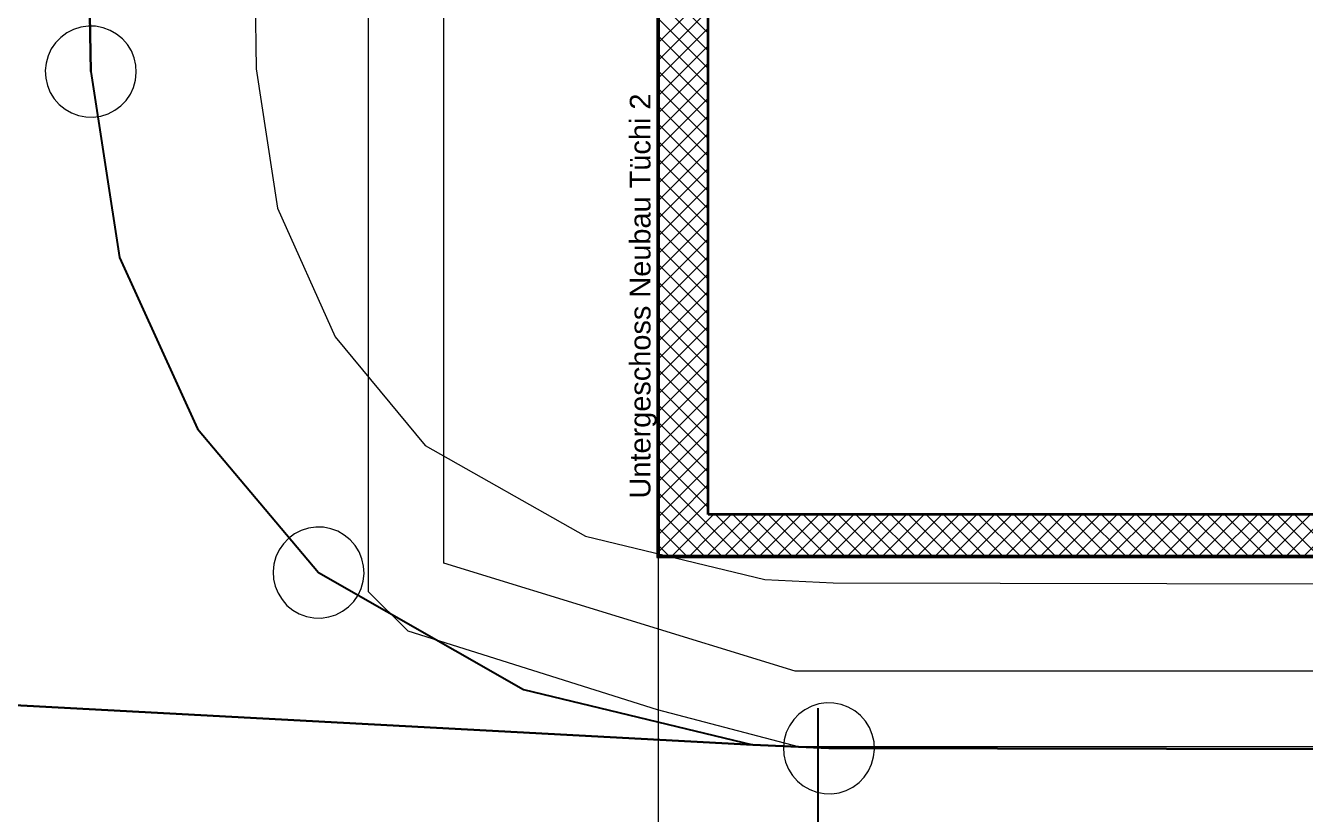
# Model space of a CAD drawing. Extents: x -1 to 1342, y -35 to 723.
# Drawn here: x 83.5 to 238.2, y 88.8 to 184.1 of the extents above; entities that cross this region are included whole.
import ezdxf
from ezdxf.lldxf.tags import DXFTag

# ---------------------------------------------------------------- set-up
doc = ezdxf.new("R2010")
doc.units = 0
doc.layers.get('0').update_dxf_attribs({"lineweight": 18})
for name, color, linetype, lineweight in [('-1._UG_2_005 Situation', 7, 'Continuous', 18), ('-1._UG_3_000-2 Kataster Parzellenpunkte', 7, 'Continuous', 25), ('-1._UG_3_000-3 Kataster Parzellengrenzen', 7, 'Continuous', 25), ('-1._UG_3_010 Aussenwände Bauteilschraffuren Neu', 7, 'Continuous', 25), ('-1._UG_3_010 Aussenwände Neu', 7, 'Continuous', 25), ('-1._UG_3_035 Decken Neu', 7, 'Continuous', 25), ('-1._UG_3_200 Schnittlinien', 7, 'Continuous', 25)]:
    doc.layers.add(name, color=color, linetype=linetype, lineweight=lineweight)
for name, color, linetype, lineweight, true_color in [('S_T_Text_Grundleitungen', 2, 'Continuous', 18, 0xffff00), ('X_Geometrie', 3, 'Continuous', 18, 0x00ff00), ('X_Mass', 7, 'Continuous', 18, 0x0080ff)]:
    doc.layers.add(name, color=color, linetype=linetype, lineweight=lineweight, true_color=true_color)
doc.styles.get("Standard").update_dxf_attribs({"font": 'arial.ttf'})
tags = doc.linetypes.add('Strich 1_0.5mm', pattern=[0.0055, 0.005, -0.0005]).pattern_tags.tags
tags[6:7] = [DXFTag(74, 4), DXFTag(75, 0), DXFTag(340, '0'), DXFTag(46, 1.0), DXFTag(50, 0.0), DXFTag(44, 0.0), DXFTag(45, 0.0)]
tags[4:5] = [DXFTag(74, 4), DXFTag(75, 0), DXFTag(340, '0'), DXFTag(46, 1.0), DXFTag(50, 0.0), DXFTag(44, 0.0), DXFTag(45, 0.0)]
tags = doc.linetypes.add('Strich 3_1mm Kanten', pattern=[0.004, 0.003, -0.001]).pattern_tags.tags
tags[6:7] = [DXFTag(74, 4), DXFTag(75, 0), DXFTag(340, '0'), DXFTag(46, 1.0), DXFTag(50, 0.0), DXFTag(44, 0.0), DXFTag(45, 0.0)]
tags[4:5] = [DXFTag(74, 4), DXFTag(75, 0), DXFTag(340, '0'), DXFTag(46, 1.0), DXFTag(50, 0.0), DXFTag(44, 0.0), DXFTag(45, 0.0)]
tags = doc.linetypes.add('STRICHLINIE2', pattern=[9.525, 6.35, -3.175]).pattern_tags.tags
tags[6:7] = [DXFTag(74, 4), DXFTag(75, 0), DXFTag(340, '0'), DXFTag(46, 0.0), DXFTag(50, 0.0), DXFTag(44, 0.0), DXFTag(45, 0.0)]
tags[4:5] = [DXFTag(74, 4), DXFTag(75, 0), DXFTag(340, '0'), DXFTag(46, 0.0), DXFTag(50, 0.0), DXFTag(44, 0.0), DXFTag(45, 0.0)]
tags = doc.linetypes.add('Strichpunkt 3_1_1mm Achsen', pattern=[0.005, 0.003, -0.001, 0, -0.001]).pattern_tags.tags
tags[10:11] = [DXFTag(74, 4), DXFTag(75, 0), DXFTag(340, '0'), DXFTag(46, 1.0), DXFTag(50, 0.0), DXFTag(44, 0.0), DXFTag(45, 0.0)]
tags[8:9] = [DXFTag(74, 4), DXFTag(75, 0), DXFTag(340, '0'), DXFTag(46, 1.0), DXFTag(50, 0.0), DXFTag(44, 0.0), DXFTag(45, 0.0)]
tags[6:7] = [DXFTag(74, 4), DXFTag(75, 0), DXFTag(340, '0'), DXFTag(46, 1.0), DXFTag(50, 0.0), DXFTag(44, 0.0), DXFTag(45, 0.0)]
tags[4:5] = [DXFTag(74, 4), DXFTag(75, 0), DXFTag(340, '0'), DXFTag(46, 1.0), DXFTag(50, 0.0), DXFTag(44, 0.0), DXFTag(45, 0.0)]
tags = doc.linetypes.add('Strichpunkt 6_2_2mm Schnitt', pattern=[0.5, 0.3, -0.1, 0, -0.1]).pattern_tags.tags
tags[10:11] = [DXFTag(74, 4), DXFTag(75, 0), DXFTag(340, '0'), DXFTag(46, 1.0), DXFTag(50, 0.0), DXFTag(44, 0.0), DXFTag(45, 0.0)]
tags[8:9] = [DXFTag(74, 4), DXFTag(75, 0), DXFTag(340, '0'), DXFTag(46, 1.0), DXFTag(50, 0.0), DXFTag(44, 0.0), DXFTag(45, 0.0)]
tags[6:7] = [DXFTag(74, 4), DXFTag(75, 0), DXFTag(340, '0'), DXFTag(46, 1.0), DXFTag(50, 0.0), DXFTag(44, 0.0), DXFTag(45, 0.0)]
tags[4:5] = [DXFTag(74, 4), DXFTag(75, 0), DXFTag(340, '0'), DXFTag(46, 1.0), DXFTag(50, 0.0), DXFTag(44, 0.0), DXFTag(45, 0.0)]

# ---------------------------------------------------------------- blocks, each defined once
blk = doc.blocks.new('Polylinie-A0SKLQINLL', base_point=(159.84, 119.83))
at = {"color": 0, "linetype": 'ByBlock', "lineweight": -2, "ltscale": 0.36}
for p, q in [((159.84, 393.03), (159.84, 119.83)), ((159.84, 119.83), (657.14, 119.83))]:
    blk.add_line(p, q, dxfattribs=at)
blk = doc.blocks.new('Blockreferenz-A0SKLQITLL', base_point=(106.71, 115.33))
at = {"color": 0, "linetype": 'ByBlock', "lineweight": -2, "ltscale": 130000}
for p, q in [((106.71, 484), (111.42, 178.85)), ((111.42, 178.85), (114, 162.02)), ((114, 162.02), (120.96, 146.48)), ((120.96, 146.48), (131.81, 133.35)), ((131.81, 133.35), (151.21, 122.41)), ((151.21, 122.41), (172.86, 117.18)), ((172.86, 117.18), (181.14, 116.78)), ((181.14, 116.78), (932.6, 115.33))]:
    blk.add_line(p, q, dxfattribs=at)
blk = doc.blocks.new('Polylinie-A0SKLQLFLL', base_point=(124.96, 97.02))
at = {"color": 0, "linetype": 'ByBlock', "lineweight": -2, "ltscale": 0.18}
for p, q in [((124.96, 501.74), (124.96, 115.72)), ((134.08, 119.14), (134.04, 492.66)), ((176.54, 106.1), (134.08, 119.14)), ((124.96, 115.72), (129.72, 110.96)), ((129.72, 110.96), (159.88, 101.46)), ((755.23, 106.1), (176.54, 106.1)), ((159.88, 101.46), (176.9, 97.02)), ((176.9, 97.02), (752.81, 97.02))]:
    blk.add_line(p, q, dxfattribs=at)
blk = doc.blocks.new('Maß-A0SKLQPRLL', base_point=(159.85, 77.93))
at = {"color": 0, "linetype": 'ByBlock', "lineweight": -2, "ltscale": 0.18}
blk.add_line((160.04, 77.93), (160.04, 120.03), dxfattribs=at)
blk = doc.blocks.new('Referenz-A0SKLQRXLL', base_point=(5, 5))
at = {"layer": '-1._UG_3_000-2 Kataster Parzellenpunkte', "color": 0, "linetype": 'Continuous', "lineweight": 13, "ltscale": 16.9}
for p, q in [((87.79, 182.66), (87.16, 182)), ((88.52, 183.2), (87.79, 182.66)), ((89.33, 183.61), (88.52, 183.2)), ((90.2, 183.89), (89.33, 183.61)), ((91.1, 184.02), (90.2, 183.89)), ((92, 184), (91.1, 184.02)), ((92.9, 183.82), (92, 184)), ((93.75, 183.51), (92.9, 183.82)), ((94.54, 183.06), (93.75, 183.51)), ((95.24, 182.48), (94.54, 183.06)), ((86.65, 181.26), (86.26, 180.43)), ((87.16, 182), (86.65, 181.26)), ((95.84, 181.8), (95.24, 182.48)), ((96.32, 181.03), (95.84, 181.8)), ((96.66, 180.19), (96.32, 181.03)), ((86.02, 179.56), (85.92, 178.65)), ((86.26, 180.43), (86.02, 179.56)), ((96.87, 179.3), (96.66, 180.19)), ((85.92, 178.65), (85.98, 177.75)), ((96.82, 177.49), (96.92, 178.4)), ((96.92, 178.4), (96.87, 179.3)), ((85.98, 177.75), (86.18, 176.86)), ((86.18, 176.86), (86.52, 176.02)), ((96.2, 175.8), (96.58, 176.62)), ((96.58, 176.62), (96.82, 177.49)), ((86.52, 176.02), (87, 175.25)), ((87, 175.25), (87.6, 174.57)), ((95.05, 174.39), (95.68, 175.05)), ((95.68, 175.05), (96.2, 175.8)), ((87.6, 174.57), (88.31, 173.99)), ((88.31, 173.99), (89.1, 173.54)), ((89.1, 173.54), (89.95, 173.23)), ((89.95, 173.23), (90.84, 173.06)), ((92.65, 173.16), (93.51, 173.44)), ((93.51, 173.44), (94.32, 173.85)), ((94.32, 173.85), (95.05, 174.39)), ((90.84, 173.06), (91.75, 173.04)), ((91.75, 173.04), (92.65, 173.16)), ((116.05, 122.69), (115.32, 122.14)), ((116.86, 123.1), (116.05, 122.69)), ((117.72, 123.37), (116.86, 123.1)), ((118.62, 123.5), (117.72, 123.37)), ((119.53, 123.48), (118.62, 123.5)), ((120.42, 123.31), (119.53, 123.48)), ((121.27, 123), (120.42, 123.31)), ((122.06, 122.54), (121.27, 123)), ((122.76, 121.97), (122.06, 122.54)), ((114.17, 120.74), (113.79, 119.92)), ((114.69, 121.49), (114.17, 120.74)), ((115.32, 122.14), (114.69, 121.49)), ((123.36, 121.29), (122.76, 121.97)), ((123.84, 120.52), (123.36, 121.29)), ((113.79, 119.92), (113.54, 119.04)), ((124.19, 119.68), (123.84, 120.52)), ((124.39, 118.79), (124.19, 119.68)), ((113.54, 119.04), (113.45, 118.14)), ((113.45, 118.14), (113.5, 117.23)), ((124.35, 116.98), (124.44, 117.88)), ((124.44, 117.88), (124.39, 118.79)), ((113.5, 117.23), (113.7, 116.35)), ((113.7, 116.35), (114.05, 115.51)), ((123.72, 115.28), (124.1, 116.1)), ((124.1, 116.1), (124.35, 116.98)), ((114.05, 115.51), (114.53, 114.74)), ((114.53, 114.74), (115.13, 114.05)), ((122.58, 113.88), (123.21, 114.53)), ((123.21, 114.53), (123.72, 115.28)), ((115.13, 114.05), (115.83, 113.48)), ((115.83, 113.48), (116.62, 113.03)), ((116.62, 113.03), (117.47, 112.71)), ((120.17, 112.65), (121.04, 112.92)), ((121.04, 112.92), (121.85, 113.34)), ((121.85, 113.34), (122.58, 113.88)), ((117.47, 112.71), (118.36, 112.54)), ((118.36, 112.54), (119.27, 112.52)), ((119.27, 112.52), (120.17, 112.65)), ((179.41, 102.14), (178.54, 101.86)), ((180.31, 102.27), (179.41, 102.14)), ((181.21, 102.25), (180.31, 102.27)), ((182.11, 102.08), (181.21, 102.25)), ((177, 100.91), (176.37, 100.26)), ((177.73, 101.45), (177, 100.91)), ((178.54, 101.86), (177.73, 101.45)), ((182.96, 101.76), (182.11, 102.08)), ((183.75, 101.31), (182.96, 101.76)), ((184.45, 100.74), (183.75, 101.31)), ((185.05, 100.05), (184.45, 100.74)), ((175.86, 99.51), (175.47, 98.68)), ((176.37, 100.26), (175.86, 99.51)), ((185.53, 99.28), (185.05, 100.05)), ((185.87, 98.44), (185.53, 99.28)), ((175.23, 97.81), (175.13, 96.91)), ((175.47, 98.68), (175.23, 97.81)), ((186.08, 97.56), (185.87, 98.44)), ((186.13, 96.65), (186.08, 97.56)), ((175.13, 96.91), (175.19, 96)), ((175.19, 96), (175.39, 95.11)), ((186.03, 95.75), (186.13, 96.65)), ((175.39, 95.11), (175.73, 94.27)), ((185.41, 94.05), (185.79, 94.87)), ((185.79, 94.87), (186.03, 95.75)), ((175.73, 94.27), (176.21, 93.5)), ((176.21, 93.5), (176.81, 92.82)), ((176.81, 92.82), (177.52, 92.24)), ((184.26, 92.64), (184.89, 93.3)), ((184.89, 93.3), (185.41, 94.05)), ((177.52, 92.24), (178.3, 91.79)), ((178.3, 91.79), (179.16, 91.48)), ((179.16, 91.48), (180.05, 91.31)), ((180.05, 91.31), (180.96, 91.29)), ((180.96, 91.29), (181.86, 91.42)), ((181.86, 91.42), (182.72, 91.69)), ((182.72, 91.69), (183.53, 92.1)), ((183.53, 92.1), (184.26, 92.64))]:
    blk.add_line(p, q, dxfattribs=at)
at = {"layer": '-1._UG_3_000-3 Kataster Parzellengrenzen', "color": 0, "linetype": 'Continuous', "lineweight": -2, "ltscale": 62.5}
for p, q in [((91.42, 178.53), (86.4, 504.09)), ((86.4, 504.09), (91.42, 178.53)), ((91.42, 178.53), (94.9, 156.07)), ((91.42, 178.53), (94.9, 156.07)), ((94.9, 156.07), (104.31, 135.39)), ((94.9, 156.07), (104.31, 135.39)), ((104.31, 135.39), (118.95, 118.01)), ((104.31, 135.39), (118.95, 118.01)), ((118.95, 118.01), (143.7, 103.88)), ((118.95, 118.01), (143.7, 103.88)), ((5, 106.11), (171.41, 97.22)), ((171.41, 97.22), (5, 106.11)), ((143.7, 103.88), (171.41, 97.22)), ((143.7, 103.88), (171.41, 97.22)), ((180.63, 96.78), (171.41, 97.22)), ((171.41, 97.22), (180.63, 96.78)), ((952.74, 95.29), (180.63, 96.78)), ((180.63, 96.78), (952.74, 95.29))]:
    blk.add_line(p, q, dxfattribs=at)
at = {"layer": '-1._UG_3_010 Aussenwände Bauteilschraffuren Neu', "color": 0, "linetype": 'Continuous', "lineweight": 0, "ltscale": 0.0169}
for p, q in [((166.04, 183.16), (160.04, 189.16)), ((160.04, 182.03), (166.04, 188.03)), ((166.04, 181.04), (160.04, 187.04)), ((160.04, 179.91), (166.04, 185.91)), ((166.04, 178.92), (160.04, 184.92)), ((160.04, 177.79), (166.04, 183.79)), ((166.04, 176.8), (160.04, 182.8)), ((160.04, 175.66), (166.04, 181.66)), ((166.04, 174.68), (160.04, 180.68)), ((160.04, 173.54), (166.04, 179.54)), ((166.04, 172.56), (160.04, 178.56)), ((160.04, 171.42), (166.04, 177.42)), ((166.04, 170.44), (160.04, 176.44)), ((160.04, 169.3), (166.04, 175.3)), ((166.04, 168.31), (160.04, 174.31)), ((160.04, 167.18), (166.04, 173.18)), ((166.04, 166.19), (160.04, 172.19)), ((160.04, 165.06), (166.04, 171.06)), ((166.04, 164.07), (160.04, 170.07)), ((160.04, 162.94), (166.04, 168.94)), ((166.04, 161.95), (160.04, 167.95)), ((160.04, 160.82), (166.04, 166.82)), ((166.04, 159.83), (160.04, 165.83)), ((160.04, 158.69), (166.04, 164.69)), ((166.04, 157.71), (160.04, 163.71)), ((160.04, 156.57), (166.04, 162.57)), ((166.04, 155.59), (160.04, 161.59)), ((160.04, 154.45), (166.04, 160.45)), ((166.04, 153.47), (160.04, 159.47)), ((160.04, 152.33), (166.04, 158.33)), ((166.04, 151.34), (160.04, 157.34)), ((160.04, 150.21), (166.04, 156.21)), ((166.04, 149.22), (160.04, 155.22)), ((160.04, 148.09), (166.04, 154.09)), ((166.04, 147.1), (160.04, 153.1)), ((160.04, 145.97), (166.04, 151.97)), ((166.04, 144.98), (160.04, 150.98)), ((160.04, 143.84), (166.04, 149.84)), ((166.04, 142.86), (160.04, 148.86)), ((160.04, 141.72), (166.04, 147.72)), ((166.04, 140.74), (160.04, 146.74)), ((160.04, 139.6), (166.04, 145.6)), ((166.04, 138.62), (160.04, 144.62)), ((160.04, 137.48), (166.04, 143.48)), ((166.04, 136.5), (160.04, 142.5)), ((160.04, 135.36), (166.04, 141.36)), ((166.04, 134.37), (160.04, 140.37)), ((160.04, 133.24), (166.04, 139.24)), ((166.04, 132.25), (160.04, 138.25)), ((160.04, 131.12), (166.04, 137.12)), ((166.04, 130.13), (160.04, 136.13)), ((160.04, 129), (166.04, 135)), ((166.04, 128.01), (160.04, 134.01)), ((160.04, 126.87), (166.04, 132.87)), ((166.04, 125.89), (160.04, 131.89)), ((160.32, 125.03), (166.04, 130.75)), ((164.78, 125.03), (160.04, 129.77)), ((162.44, 125.03), (166.04, 128.63)), ((162.66, 125.03), (160.04, 127.65)), ((160.54, 125.03), (160.04, 125.52)), ((164.56, 125.03), (166.04, 126.51)), ((160.04, 124.75), (160.32, 125.03)), ((160.04, 122.63), (162.44, 125.03)), ((160.04, 120.51), (164.56, 125.03)), ((163.04, 122.53), (160.54, 125.03)), ((161.68, 120.03), (166.04, 124.39)), ((164.2, 123.49), (162.66, 125.03)), ((165.35, 124.46), (164.78, 125.03)), ((166.04, 123.77), (165.35, 124.46)), ((166.04, 124.39), (166.68, 125.03)), ((166.04, 122.27), (168.8, 125.03)), ((166.04, 120.15), (170.92, 125.03)), ((169.78, 120.03), (166.04, 123.77)), ((171.9, 120.03), (166.9, 125.03)), ((168.04, 120.03), (173.04, 125.03)), ((174.02, 120.03), (169.02, 125.03)), ((170.17, 120.03), (175.17, 125.03)), ((176.14, 120.03), (171.14, 125.03)), ((172.29, 120.03), (177.29, 125.03)), ((178.27, 120.03), (173.27, 125.03)), ((174.41, 120.03), (179.41, 125.03)), ((180.39, 120.03), (175.39, 125.03)), ((176.53, 120.03), (181.53, 125.03)), ((182.51, 120.03), (177.51, 125.03)), ((178.65, 120.03), (183.65, 125.03)), ((184.63, 120.03), (179.63, 125.03)), ((180.77, 120.03), (185.77, 125.03)), ((186.75, 120.03), (181.75, 125.03)), ((182.89, 120.03), (187.89, 125.03)), ((188.87, 120.03), (183.87, 125.03)), ((185.01, 120.03), (190.01, 125.03)), ((190.99, 120.03), (185.99, 125.03)), ((187.14, 120.03), (192.14, 125.03)), ((193.11, 120.03), (188.11, 125.03)), ((189.26, 120.03), (194.26, 125.03)), ((195.24, 120.03), (190.24, 125.03)), ((191.38, 120.03), (196.38, 125.03)), ((197.36, 120.03), (192.36, 125.03)), ((193.5, 120.03), (198.5, 125.03)), ((199.48, 120.03), (194.48, 125.03)), ((195.62, 120.03), (200.62, 125.03)), ((201.6, 120.03), (196.6, 125.03)), ((197.74, 120.03), (202.74, 125.03)), ((203.72, 120.03), (198.72, 125.03)), ((199.86, 120.03), (204.86, 125.03)), ((205.84, 120.03), (200.84, 125.03)), ((201.99, 120.03), (206.99, 125.03)), ((207.96, 120.03), (202.96, 125.03)), ((204.11, 120.03), (209.11, 125.03)), ((210.09, 120.03), (205.09, 125.03)), ((206.23, 120.03), (211.23, 125.03)), ((212.21, 120.03), (207.21, 125.03)), ((208.35, 120.03), (213.35, 125.03)), ((214.33, 120.03), (209.33, 125.03)), ((210.47, 120.03), (215.47, 125.03)), ((216.45, 120.03), (211.45, 125.03)), ((212.59, 120.03), (217.59, 125.03)), ((218.57, 120.03), (213.57, 125.03)), ((214.71, 120.03), (219.71, 125.03)), ((220.69, 120.03), (215.69, 125.03)), ((216.83, 120.03), (221.83, 125.03)), ((222.81, 120.03), (217.81, 125.03)), ((218.96, 120.03), (223.96, 125.03)), ((224.93, 120.03), (219.93, 125.03)), ((221.08, 120.03), (226.08, 125.03)), ((227.06, 120.03), (222.06, 125.03)), ((223.2, 120.03), (228.2, 125.03)), ((229.18, 120.03), (224.18, 125.03)), ((225.32, 120.03), (230.32, 125.03)), ((231.3, 120.03), (226.3, 125.03)), ((227.44, 120.03), (232.44, 125.03)), ((233.42, 120.03), (228.42, 125.03)), ((229.56, 120.03), (234.56, 125.03)), ((235.54, 120.03), (230.54, 125.03)), ((231.68, 120.03), (236.68, 125.03)), ((237.66, 120.03), (232.66, 125.03)), ((233.81, 120.03), (238.81, 125.03)), ((239.78, 120.03), (234.78, 125.03)), ((235.93, 120.03), (240.93, 125.03)), ((241.91, 120.03), (236.91, 125.03)), ((238.05, 120.03), (243.05, 125.03)), ((161.88, 121.56), (160.04, 123.4)), ((165.54, 120.03), (163.04, 122.53)), ((163.8, 120.03), (166.04, 122.27)), ((166.04, 121.65), (164.2, 123.49)), ((160.73, 120.6), (160.04, 121.28)), ((163.42, 120.03), (161.88, 121.56)), ((167.66, 120.03), (166.04, 121.65)), ((161.29, 120.03), (160.73, 120.6)), ((165.92, 120.03), (166.04, 120.15))]:
    blk.add_line(p, q, dxfattribs=at)
at = {"layer": '-1._UG_3_010 Aussenwände Neu', "color": 0, "lineweight": 35}
for p, q in [((160.04, 393.03), (160.04, 120.03)), ((166.04, 125.03), (166.04, 218.03)), ((403.44, 125.03), (166.04, 125.03)), ((160.04, 120.03), (166.04, 120.03)), ((166.04, 120.03), (657.14, 120.03))]:
    blk.add_line(p, q, dxfattribs=at)
at = {"layer": '-1._UG_3_035 Decken Neu', "color": 0, "linetype": 'Continuous', "lineweight": 13, "ltscale": 16.9}
for p, q in [((160.04, 120.03), (160.04, 393.03)), ((160.04, 120.03), (160.04, 393.03)), ((408.44, 120.03), (160.04, 120.03))]:
    blk.add_line(p, q, dxfattribs=at)
at = {"layer": '-1._UG_3_035 Decken Neu', "color": 0, "linetype": 'Strich 3_1mm Kanten', "lineweight": 13, "ltscale": 2197}
for p, q in [((160.04, 120.03), (160.04, 393.03)), ((408.44, 120.03), (160.04, 120.03))]:
    blk.add_line(p, q, dxfattribs=at)
at = {"layer": '-1._UG_3_035 Decken Neu', "color": 0, "linetype": 'Strichpunkt 3_1_1mm Achsen', "lineweight": 13, "ltscale": 2197}
for p, q in [((159.84, 218.03), (159.84, 120.03)), ((159.84, 120.03), (657.14, 120.03))]:
    blk.add_line(p, q, dxfattribs=at)
at = {"layer": '-1._UG_3_035 Decken Neu', "color": 0, "lineweight": 13}
blk.add_line((408.44, 120.03), (160.04, 120.03), dxfattribs=at)
at = {"layer": '-1._UG_3_200 Schnittlinien', "color": 0, "linetype": 'Strichpunkt 6_2_2mm Schnitt', "lineweight": -2, "ltscale": 62.5}
blk.add_line((179.3, 101.63), (179.3, 61.63), dxfattribs=at)

msp = doc.modelspace()

# ---------------------------------------------------------------- block references
at = {"layer": '-1._UG_2_005 Situation', "color": 9, "linetype": 'Strich 1_0.5mm', "lineweight": 13, "ltscale": 130, "true_color": 0xc0c0c0}
msp.add_blockref('Blockreferenz-A0SKLQITLL', (106.71, 115.33), dxfattribs=at)
at = {"color": 8, "lineweight": 25, "ltscale": 0.25, "true_color": 0x808080}
msp.add_blockref('Referenz-A0SKLQRXLL', (5, 5), dxfattribs=at)
at = {"color": 1, "linetype": 'STRICHLINIE2', "ltscale": 0.36, "true_color": 0xff0000}
msp.add_blockref('Polylinie-A0SKLQINLL', (159.84, 119.83), dxfattribs=at)
at = {"layer": 'X_Geometrie', "color": 9, "ltscale": 0.18, "true_color": 0xc0c0c0}
msp.add_blockref('Polylinie-A0SKLQLFLL', (124.96, 97.02), dxfattribs=at)
at = {"layer": 'X_Mass', "ltscale": 0.18}
msp.add_blockref('Maß-A0SKLQPRLL', (159.85, 77.93), dxfattribs=at)

# ---------------------------------------------------------------- texts
at = {"layer": 'S_T_Text_Grundleitungen', "color": 1, "ltscale": 0.18, "true_color": 0xff0000, "insert": (156.56, 126.96), "char_height": 2.5, "attachment_point": 1, "rotation": 90}
msp.add_mtext('{\\fArial;Untergeschoss Neubau Tüchi 2}', dxfattribs=at)

doc.saveas('drawing.dxf')
